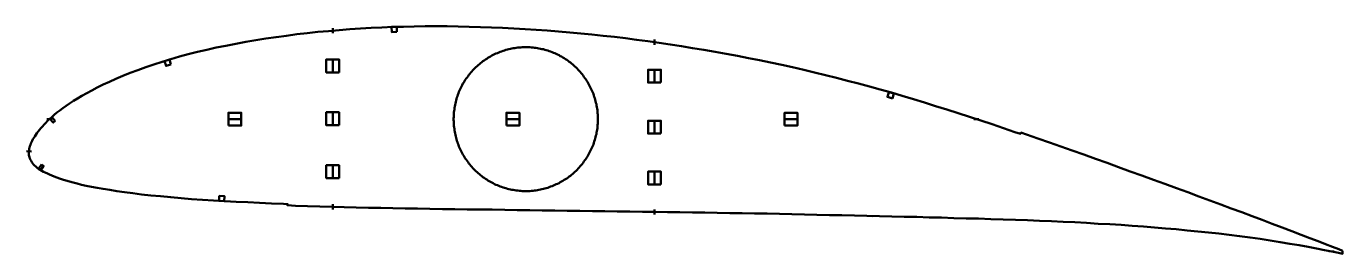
# Model space of a CAD drawing. Header units: metres. Extents: x -4 to 1019, y -105 to 72.
import ezdxf

# ---------------------------------------------------------------- set-up
doc = ezdxf.new("R2010")
doc.units = ezdxf.units.M
doc.layers.add('Layer', color=1, linetype='Continuous', lineweight=50)

msp = doc.modelspace()

# ---------------------------------------------------------------- linework, layer by layer
at = {"layer": 'Layer'}
for p, q in [((234.5, 66.8), (234.5, 70.8)), ((484.5, 57.9), (484.5, 61.9)), ((384.5, 56), (384.5, 56.5)), ((234.5, 46.9), (234.5, 35.9)), ((484.5, 38.9), (484.5, 27.9)), ((16.4, 0), (12.4, 0)), ((163.9, 0), (152.9, 0)), ((234.5, 5.8), (234.5, -5.2)), ((328.4, 0), (327.9, 0)), ((380, 0), (369, 0)), ((440.5, 0), (441, 0)), ((484.5, -0.7), (484.5, -11.7)), ((596, 0), (585, 0)), ((732.5, 0), (736.5, 0)), ((0.4, -25.2), (-3.5, -24.9)), ((234.5, -35.3), (234.5, -46.3)), ((484.5, -40.3), (484.5, -51.3)), ((384.5, -56), (384.5, -56.5)), ((234.5, -66.2), (234.5, -70.2)), ((484.5, -70.2), (484.5, -74.2)), ((649.5, -75.1), (653.5, -75.4)), ((944.8, -74), (944.7, -74.5)), ((940.2, -90.7), (940.2, -91.2)), ((982.3, -88.2), (982.1, -88.6)), ((979.8, -96.7), (979.7, -97.2)), ((999.5, -100.3), (999.4, -100.8)), ((1001, -95.3), (1000.8, -95.8)), ((1008.5, -102.7), (1012.5, -103))]:
    msp.add_line(p, q, dxfattribs=at)
for points in [[(1019.1, -102.4), (1016.1, -101.2), (1011.2, -99.3), (1005.9, -97.2), (1000.1, -94.9), (993.7, -92.5), (986.9, -89.9), (979.7, -87.2), (972.2, -84.3), (964.4, -81.3), (956.6, -78.4), (948.7, -75.5), (940.7, -72.4), (932.6, -69.4), (924.4, -66.3), (916, -63.2), (907.5, -60.1), (898.8, -56.9), (890, -53.7), (881.1, -50.4), (872.1, -47.2), (863.1, -43.9), (854.1, -40.6), (845.1, -37.3), (836.1, -34.1), (827.1, -30.8), (818.1, -27.6), (809.1, -24.4), (800.2, -21.3), (791.3, -18.1), (782.4, -15), (773.6, -12), (769.2, -10.5), (768.8, -11.5), (764.4, -10), (755.5, -7), (746.7, -4), (737.9, -1.1), (729.1, 1.8), (720.3, 4.6), (711.5, 7.4), (702.8, 10.2), (694.2, 12.9), (685.6, 15.5), (677, 18.1), (668.5, 20.6), (659.9, 23), (651.4, 25.4), (642.9, 27.7), (634.4, 29.9), (625.9, 32.1), (617.4, 34.3), (608.9, 36.3), (600.4, 38.3), (591.8, 40.3), (583.3, 42.2), (574.7, 44), (566.1, 45.8), (557.5, 47.5), (548.9, 49.2), (540.2, 50.8), (531.5, 52.3), (522.8, 53.9), (514.1, 55.3), (505.4, 56.7), (496.7, 58.1), (488, 59.4), (479.3, 60.6), (470.6, 61.8), (461.9, 62.9), (453.3, 63.9), (444.6, 64.9), (435.9, 65.8), (427.2, 66.7), (418.6, 67.5), (409.9, 68.2), (401.2, 68.9), (392.6, 69.5), (383.9, 70.1), (375.2, 70.5), (366.5, 71), (357.9, 71.3), (349.2, 71.6), (340.6, 71.9), (332, 72.1), (323.4, 72.2), (314.8, 72.2), (306.3, 72.2), (297.8, 72.1), (289.4, 71.9), (281.1, 71.7), (272.7, 71.3), (264.3, 70.9), (256, 70.5), (247.7, 69.9), (239.4, 69.3), (231.1, 68.5), (222.9, 67.8), (214.7, 66.9), (206.6, 66), (198.5, 64.9), (190.5, 63.8), (182.6, 62.7), (174.7, 61.4), (166.9, 60.1), (159.2, 58.6), (151.5, 57.1), (144, 55.6), (136.6, 54), (129.4, 52.3), (122.3, 50.5), (115.4, 48.6), (108.6, 46.6), (102, 44.6), (95.5, 42.5), (89.2, 40.4), (83.1, 38.2), (77.2, 35.9), (71.5, 33.6), (66.1, 31.4), (61, 29.1), (56.1, 26.9), (51.6, 24.6), (47.3, 22.4), (43.4, 20.3), (39.6, 18.2), (36.2, 16.1), (33, 14.2), (30, 12.2), (27.3, 10.4), (24.8, 8.6), (22.4, 6.8), (20.2, 5.1), (18.2, 3.4), (16.4, 1.8), (14.6, 0.2), (13, -1.3), (11.5, -2.8), (10.2, -4.2), (8.9, -5.6), (7.7, -7), (6.6, -8.3), (5.6, -9.6), (4.7, -10.9), (3.8, -12.1), (3, -13.4), (2.3, -14.5), (1.6, -15.6), (1, -16.8), (0.5, -17.9), (0, -19), (-0.4, -20), (-0.8, -21.1), (-1, -22.1), (-1.3, -23.1), (-1.4, -24.1), (-1.6, -25.1), (-1.6, -26), (-1.6, -26.9), (-1.5, -27.9), (-1.4, -28.8), (-1.1, -29.7), (-0.8, -30.7), (-0.4, -31.6), (0.1, -32.5), (0.6, -33.4), (1.3, -34.3), (2.1, -35.2), (2.9, -36.1), (3.8, -36.9), (4.8, -37.8), (5.9, -38.6), (7.1, -39.4), (8.4, -40.1), (9.7, -40.9), (11.2, -41.6), (12.8, -42.4), (14.4, -43.1), (16.2, -43.9), (18.1, -44.6), (20.1, -45.4), (22.3, -46.2), (24.6, -46.9), (27.1, -47.7), (29.9, -48.5), (32.8, -49.3), (35.9, -50.1), (39.3, -51), (43, -51.8), (47, -52.6), (51.4, -53.5), (56.1, -54.3), (61.2, -55.1), (66.8, -56), (72.8, -56.8), (79.2, -57.7), (86, -58.5), (93.1, -59.3), (100.7, -60), (108.6, -60.8), (116.7, -61.5), (124.9, -62.2), (133.3, -62.8), (141.9, -63.3), (150.6, -63.8), (159.5, -64.3), (168.5, -64.7), (177.6, -65.1), (186.9, -65.5), (196.2, -65.9), (199.4, -66), (199.3, -67), (205.6, -67.3), (215, -67.6), (224.4, -67.9), (233.8, -68.2), (243.3, -68.4), (252.8, -68.7), (262.3, -68.9), (271.8, -69.1), (281.3, -69.3), (290.8, -69.5), (300.4, -69.6), (310, -69.7), (319.7, -69.9), (329.3, -70), (339, -70.2), (348.7, -70.3), (358.4, -70.4), (368.1, -70.6), (377.8, -70.7), (387.6, -70.9), (397.3, -71), (407, -71.1), (416.7, -71.3), (426.4, -71.4), (436.2, -71.5), (445.9, -71.7), (455.6, -71.8), (465.3, -71.9), (475.1, -72.1), (484.8, -72.2), (494.5, -72.3), (504.2, -72.4), (513.9, -72.6), (523.6, -72.7), (533.3, -72.9), (543, -73), (552.6, -73.2), (562.3, -73.4), (571.9, -73.5), (581.6, -73.7), (591.3, -74), (601, -74.2), (610.7, -74.4), (620.4, -74.6), (630.1, -74.8), (639.8, -75), (649.5, -75.2), (659.2, -75.5), (668.9, -75.7), (678.5, -75.9), (688.2, -76.1), (697.8, -76.4), (707.5, -76.6), (717.1, -76.9), (726.7, -77.2), (736.3, -77.4), (745.9, -77.7), (755.4, -78), (764.9, -78.3), (774.3, -78.6), (783.6, -79), (792.9, -79.4), (802, -79.8), (811.1, -80.2), (820.2, -80.7), (829.3, -81.3), (838.3, -81.8), (847.1, -82.3), (855.7, -82.9), (864.3, -83.6), (872.9, -84.3), (881.4, -85), (889.8, -85.7), (898.2, -86.6), (906.5, -87.4), (914.8, -88.2), (922.9, -89), (931, -90), (939.1, -91), (947.2, -92.1), (955.1, -93.1), (962.8, -94.3), (970.5, -95.6), (978, -96.9), (985.3, -98.1), (992.2, -99.4), (998.7, -100.6), (1004.9, -101.8), (1010.6, -102.9), (1015.8, -104), (1019.1, -104.7)], [(440.5, 0), (440.5, 1.2), (440.5, 2.4), (440.4, 3.5), (440.3, 4.7), (440.2, 5.9), (440.1, 7), (439.9, 8.2), (439.7, 9.4), (439.5, 10.5), (439.3, 11.7), (439, 12.8), (438.7, 14), (438.4, 15.1), (438.1, 16.2), (437.7, 17.3), (437.4, 18.5), (437, 19.6), (436.5, 20.7), (436.1, 21.8), (435.6, 22.8), (435.1, 23.9), (434.6, 25), (434.1, 26), (433.5, 27), (433, 28.1), (432.4, 29.1), (431.7, 30.1), (431.1, 31.1), (430.4, 32), (429.7, 33), (429, 33.9), (428.3, 34.9), (427.6, 35.8), (426.8, 36.7), (426, 37.5), (425.2, 38.4), (424.4, 39.3), (423.6, 40.1), (422.7, 40.9), (421.9, 41.7), (421, 42.5), (420.1, 43.2), (419.1, 44), (418.2, 44.7), (417.3, 45.4), (416.3, 46.1), (415.3, 46.7), (414.3, 47.3), (413.3, 48), (412.3, 48.6), (411.3, 49.1), (410.3, 49.7), (409.2, 50.2), (408.1, 50.7), (407.1, 51.2), (406, 51.7), (404.9, 52.1), (403.8, 52.5), (402.7, 52.9), (401.6, 53.3), (400.4, 53.6), (399.3, 54), (398.2, 54.3), (397, 54.5), (395.9, 54.8), (394.7, 55), (393.6, 55.2), (392.4, 55.4), (391.2, 55.5), (390.1, 55.7), (388.9, 55.8), (387.7, 55.9), (386.5, 55.9), (385.4, 55.9), (384.2, 56), (383, 55.9), (381.8, 55.9), (380.6, 55.8), (379.5, 55.7), (378.3, 55.6), (377.1, 55.5), (376, 55.3), (374.8, 55.1), (373.7, 54.9), (372.5, 54.7), (371.3, 54.4), (370.2, 54.1), (369.1, 53.8), (367.9, 53.5), (366.8, 53.1), (365.7, 52.7), (364.6, 52.3), (363.5, 51.9), (362.4, 51.4), (361.3, 51), (360.3, 50.5), (359.2, 49.9), (358.2, 49.4), (357.1, 48.8), (356.1, 48.3), (355.1, 47.7), (354.1, 47), (353.1, 46.4), (352.2, 45.7), (351.2, 45), (350.3, 44.3), (349.3, 43.6), (348.4, 42.8), (347.5, 42.1), (346.7, 41.3), (345.8, 40.5), (345, 39.7), (344.1, 38.8), (343.3, 38), (342.5, 37.1), (341.8, 36.2), (341, 35.3), (340.3, 34.4), (339.6, 33.5), (338.9, 32.5), (338.2, 31.5), (337.5, 30.6), (336.9, 29.6), (336.3, 28.6), (335.7, 27.6), (335.1, 26.5), (334.6, 25.5), (334.1, 24.4), (333.6, 23.4), (333.1, 22.3), (332.6, 21.2), (332.2, 20.1), (331.8, 19), (331.4, 17.9), (331, 16.8), (330.7, 15.7), (330.4, 14.5), (330.1, 13.4), (329.8, 12.2), (329.6, 11.1), (329.3, 9.9), (329.1, 8.8), (329, 7.6), (328.8, 6.5), (328.7, 5.3), (328.6, 4.1), (328.5, 2.9), (328.5, 1.8), (328.4, 0.6), (328.4, -0.6), (328.5, -1.8), (328.5, -2.9), (328.6, -4.1), (328.7, -5.3), (328.8, -6.5), (329, -7.6), (329.1, -8.8), (329.3, -9.9), (329.6, -11.1), (329.8, -12.2), (330.1, -13.4), (330.4, -14.5), (330.7, -15.7), (331, -16.8), (331.4, -17.9), (331.8, -19), (332.2, -20.1), (332.6, -21.2), (333.1, -22.3), (333.6, -23.4), (334.1, -24.4), (334.6, -25.5), (335.1, -26.5), (335.7, -27.6), (336.3, -28.6), (336.9, -29.6), (337.5, -30.6), (338.2, -31.5), (338.9, -32.5), (339.6, -33.5), (340.3, -34.4), (341, -35.3), (341.8, -36.2), (342.5, -37.1), (343.3, -38), (344.1, -38.8), (345, -39.7), (345.8, -40.5), (346.7, -41.3), (347.5, -42.1), (348.4, -42.8), (349.3, -43.6), (350.3, -44.3), (351.2, -45), (352.2, -45.7), (353.1, -46.4), (354.1, -47), (355.1, -47.7), (356.1, -48.3), (357.1, -48.8), (358.2, -49.4), (359.2, -49.9), (360.3, -50.5), (361.3, -51), (362.4, -51.4), (363.5, -51.9), (364.6, -52.3), (365.7, -52.7), (366.8, -53.1), (367.9, -53.5), (369.1, -53.8), (370.2, -54.1), (371.3, -54.4), (372.5, -54.7), (373.7, -54.9), (374.8, -55.1), (376, -55.3), (377.1, -55.5), (378.3, -55.6), (379.5, -55.7), (380.6, -55.8), (381.8, -55.9), (383, -55.9), (384.2, -56), (385.4, -55.9), (386.5, -55.9), (387.7, -55.9), (388.9, -55.8), (390.1, -55.7), (391.2, -55.5), (392.4, -55.4), (393.6, -55.2), (394.7, -55), (395.9, -54.8), (397, -54.5), (398.2, -54.3), (399.3, -54), (400.4, -53.6), (401.6, -53.3), (402.7, -52.9), (403.8, -52.5), (404.9, -52.1), (406, -51.7), (407.1, -51.2), (408.1, -50.7), (409.2, -50.2), (410.3, -49.7), (411.3, -49.1), (412.3, -48.6), (413.3, -48), (414.3, -47.3), (415.3, -46.7), (416.3, -46.1), (417.3, -45.4), (418.2, -44.7), (419.1, -44), (420.1, -43.2), (421, -42.5), (421.9, -41.7), (422.7, -40.9), (423.6, -40.1), (424.4, -39.3), (425.2, -38.4), (426, -37.5), (426.8, -36.7), (427.6, -35.8), (428.3, -34.9), (429, -33.9), (429.7, -33), (430.4, -32), (431.1, -31.1), (431.7, -30.1), (432.4, -29.1), (433, -28.1), (433.5, -27), (434.1, -26), (434.6, -25), (435.1, -23.9), (435.6, -22.8), (436.1, -21.8), (436.5, -20.7), (437, -19.6), (437.4, -18.5), (437.7, -17.3), (438.1, -16.2), (438.4, -15.1), (438.7, -14), (439, -12.8), (439.3, -11.7), (439.5, -10.5), (439.7, -9.4), (439.9, -8.2), (440.1, -7), (440.2, -5.9), (440.3, -4.7), (440.4, -3.5), (440.5, -2.4), (440.5, -1.2), (440.5, 0)]]:
    msp.add_lwpolyline(points, close=True, dxfattribs=at)
for points in [[(284.3, 67.8), (280.3, 67.7), (280.2, 71.7), (284.2, 71.8), (284.3, 67.8)], [(108.8, 42.5), (105, 41.4), (103.9, 45.2), (107.7, 46.4), (108.8, 42.5)], [(239.5, 36.4), (229.5, 36.4), (229.5, 46.4), (239.5, 46.4), (239.5, 36.4)], [(489.5, 28.4), (479.5, 28.4), (479.5, 38.4), (489.5, 38.4), (489.5, 28.4)], [(669.3, 16.1), (665.5, 17.3), (666.6, 21.1), (670.4, 20), (669.3, 16.1)], [(18.9, -1.3), (17.4, -2.7), (14.7, 0.3), (16.2, 1.6), (18.9, -1.3)], [(153.4, -5), (153.4, 5), (163.4, 5), (163.4, -5), (153.4, -5)], [(239.5, -4.7), (229.5, -4.7), (229.5, 5.3), (239.5, 5.3), (239.5, -4.7)], [(369.5, -5), (369.5, 5), (379.5, 5), (379.5, -5), (369.5, -5)], [(585.5, -5), (585.5, 5), (595.5, 5), (595.5, -5), (585.5, -5)], [(489.5, -11.2), (479.5, -11.2), (479.5, -1.2), (489.5, -1.2), (489.5, -11.2)], [(8.3, -35.3), (9.9, -36.4), (7.7, -39.8), (6, -38.6), (8.3, -35.3)], [(239.5, -45.8), (229.5, -45.8), (229.5, -35.8), (239.5, -35.8), (239.5, -45.8)], [(489.5, -50.8), (479.5, -50.8), (479.5, -40.8), (489.5, -40.8), (489.5, -50.8)], [(146.4, -59.6), (150.4, -59.8), (150.2, -63.8), (146.2, -63.6), (146.4, -59.6)]]:
    msp.add_lwpolyline(points, dxfattribs=at)

doc.saveas('drawing.dxf')
